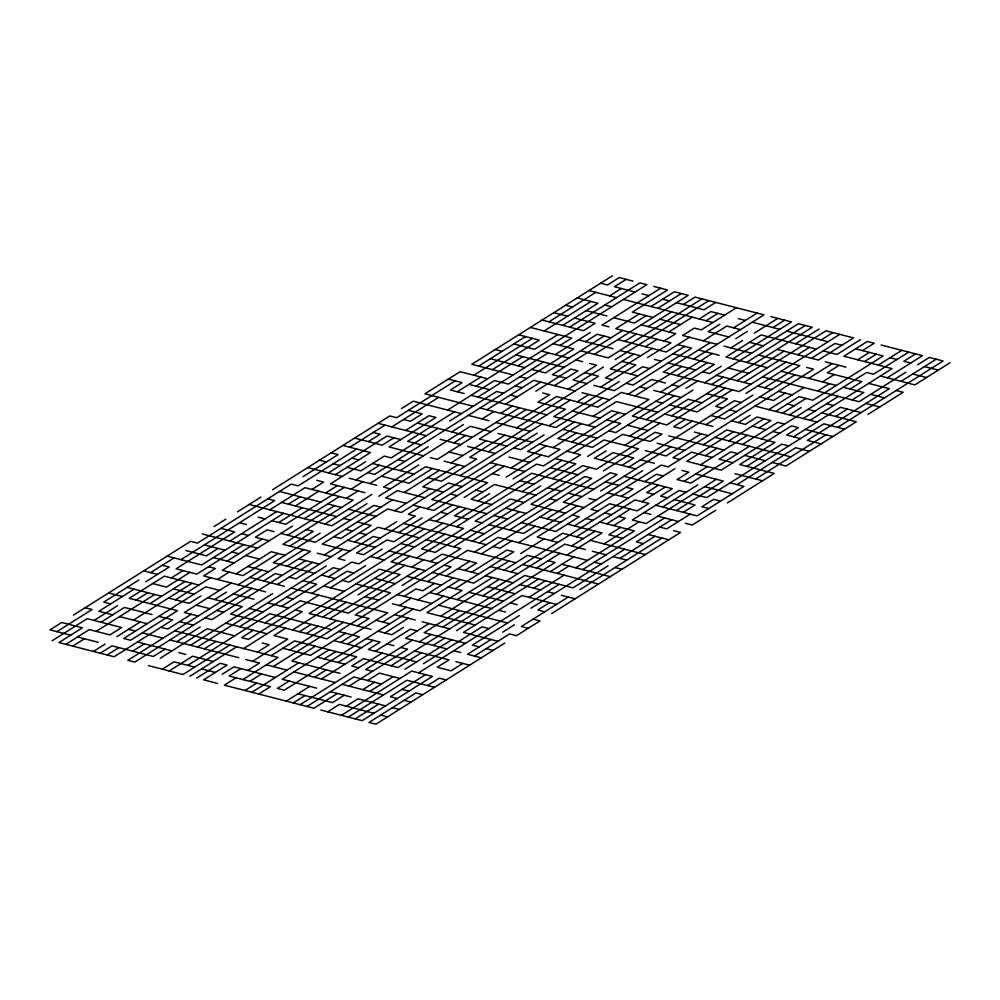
<?xml version="1.0" encoding="UTF-8"?>
<svg xmlns="http://www.w3.org/2000/svg" width="1000" height="1000" viewBox="0 0 1000 1000"><rect width="100%" height="100%" fill="white"/><g stroke="black" fill="none" stroke-linecap="round" stroke-linejoin="round"><path stroke-width="1.5" d="M73.438 615.112L190.6 541.35L197.488 543.125L291.212 484.113L298.113 485.887L356.688 449M214.025 526.587L225.75 519.212M237.463 511.838L260.887 497.088M272.613 489.712L389.775 415.95L396.662 417.725L455.25 380.838M401.488 408.575L413.2 401.188L461.438 413.612M612.388 275.8L471.788 364.312L513.125 374.963M56.887 631.638L92.037 609.513L85.15 607.737M138.9 580L103.75 602.125L110.65 603.9M150.625 572.625L174.05 557.875M302.938 476.737L338.088 454.6L331.188 452.825M349.8 447.225L384.95 425.1M478.675 366.087L525.538 336.575M548.975 321.825L595.837 292.325M52.062 640.788L87.212 618.663L121.662 627.537L109.95 634.913L89.275 629.587L65.85 644.338M134.075 589.15L98.925 611.287L112.713 614.825M145.8 581.775L169.225 567.025L162.338 565.25M180.938 559.65L274.675 500.637L267.787 498.862M368.4 441.625L380.125 434.25L373.225 432.475M391.838 426.875L438.7 397.362M473.85 375.238L532.438 338.35M544.15 330.975L591.013 301.475M626.163 279.35L614.45 286.725L635.112 292.05M94.1 620.438L117.537 605.675M269.85 509.787L305 487.663L353.225 500.087L282.925 544.338L310.487 551.438L287.062 566.188M328.425 472.9L387.013 436.025L400.788 439.575M457.312 391.763L480.737 377.013M492.463 369.637L539.325 340.125L518.65 334.812M562.75 325.375L597.9 303.25L577.238 297.925M609.625 295.875L621.337 288.5M100.988 622.212L124.425 607.45L151.988 614.55M136.137 600.075L147.863 592.7M171.287 577.95L183.012 570.575M218.162 548.45L206.438 555.825L185.775 550.5M229.875 541.062L276.737 511.562M288.45 504.188L300.175 496.812M311.887 489.438L323.6 482.062L316.712 480.288M335.325 474.675L370.462 452.55L342.912 445.45M393.9 437.8L382.188 445.175L354.625 438.075M405.613 430.425L429.05 415.675L435.938 417.45L389.075 446.95L423.525 455.825M475.913 386.163L522.775 356.662M557.925 334.525L534.5 349.288L513.825 343.963M569.65 327.15L639.938 282.9L646.838 284.675L517.95 365.812M72.737 646.112L84.45 638.737M96.163 631.362L154.75 594.475M189.9 572.35L166.462 587.1L152.688 583.55M283.625 513.337L201.612 564.975L167.162 556.1M295.35 505.962L318.775 491.213M365.637 461.7L330.487 483.837L364.95 492.7M447.663 410.062L494.525 380.562L508.3 384.113L543.45 361.987M149.925 603.625L185.075 581.5M243.65 544.612L196.788 574.125L176.112 568.8L234.7 531.912L220.912 528.362M278.8 522.487L302.238 507.738M325.662 492.987L337.388 485.613M454.55 411.838L407.688 441.35L421.463 444.9M477.975 397.088L548.275 352.837M559.987 345.45L571.712 338.075L530.375 327.425M133.375 620.15L191.962 583.275M227.113 561.15L262.262 539.012M344.275 487.375L285.688 524.263L271.913 520.712M355.988 480L379.425 465.25M438 428.375L391.138 457.875L384.25 456.1L360.812 470.85L347.038 467.3M449.725 421L496.587 391.488L503.475 393.263M555.163 354.613L590.312 332.475M660.612 288.225L602.038 325.1L608.925 326.875M93.4 651.438L105.125 644.062M116.838 636.688L140.275 621.925M175.425 599.8L210.562 577.675M292.587 526.038L222.288 570.3L242.95 575.625L278.1 553.488M304.3 518.663L339.45 496.538M351.163 489.15L362.875 481.775M585.487 341.625L597.212 334.25L610.988 337.8M100.3 653.213L112.013 645.837L153.35 656.488L165.062 649.112M217.463 579.45L229.175 572.075M287.75 535.188L334.625 505.688M346.337 498.312L358.05 490.925M369.775 483.55L428.35 446.675M451.788 431.925L463.5 424.538M486.938 409.787L533.8 380.288L575.138 390.938M604.1 336.025L545.513 372.912L531.737 369.363M639.25 313.9L615.812 328.65L670.938 342.85L647.5 357.6M650.962 306.525L674.4 291.775L688.175 295.325L594.45 354.325M107.188 654.987L118.9 647.613M200.912 595.975L189.2 603.35L168.525 598.025M236.062 573.85L271.212 551.712L285 555.262M400.087 470.575L470.387 426.312L491.062 431.637M482.113 418.938L493.825 411.562M505.538 404.188L540.688 382.062M622.7 330.425L552.4 374.688L566.188 378.237M646.137 315.675L634.425 323.05L613.75 317.725M657.85 308.3L681.287 293.55M231.238 583L184.375 612.5L198.15 616.05M289.825 546.112L313.25 531.362L306.363 529.587M324.975 523.987L371.838 494.475M418.7 464.975L383.55 487.1L390.438 488.875M453.85 442.85L465.562 435.475M500.712 413.338L512.425 405.962M535.862 391.213L571.013 369.087L577.9 370.863L554.475 385.613M132.688 651.162L144.4 643.787M191.262 614.275L167.825 629.025L160.938 627.25M214.7 599.525L226.412 592.15M238.125 584.775L261.562 570.025M320.138 533.138L273.275 562.638L314.613 573.288M367.013 503.638L331.863 525.763L249.175 504.462M378.725 496.25L425.588 466.75L487.6 482.725L464.162 497.475M519.325 407.738L437.3 459.375L430.412 457.6M624.763 341.35L636.487 333.975M648.2 326.6L671.637 311.85M683.35 304.475L695.062 297.087L763.962 314.837L693.662 359.1M303.6 549.663L127.85 660.312L134.75 662.087L251.912 588.325M432.475 468.525L409.05 483.275L381.488 476.175M526.213 409.513L479.35 439.025L506.9 446.112M701.95 298.863L608.225 357.875L580.662 350.775M263.625 580.95L275.338 573.562L282.238 575.337M392.5 499.8L322.212 544.062L349.762 551.163M404.225 492.425L439.375 470.3M451.087 462.925L486.238 440.8M521.388 418.663L556.538 396.538L597.875 407.188L621.312 392.438L648.863 399.538L543.425 465.925L536.525 464.15L513.1 478.9M568.25 389.162L603.4 367.025M615.112 359.65L708.85 300.637M176.788 641.725L200.212 626.975M305.663 560.588L211.938 619.6L205.037 617.825M457.975 464.7L422.825 486.825L443.5 492.15M504.837 435.188L469.688 457.325L476.587 459.1L441.438 481.225L427.65 477.675M516.562 427.812L598.575 376.188L584.788 372.638M633.725 354.05L610.288 368.8L637.85 375.9M645.438 346.675L657.15 339.3M668.875 331.925L692.3 317.175M715.738 302.413L704.025 309.8L676.462 302.7M160.238 658.263L207.113 628.75L234.662 635.85M277.4 584.5L312.55 562.362M324.275 554.987L371.138 525.487L357.35 521.938M394.562 510.725L429.712 488.6M488.3 451.725L570.312 400.087M652.325 348.45L605.462 377.962L612.35 379.738M664.05 341.075L675.763 333.7L641.312 324.825M699.188 318.95L710.913 311.575L724.688 315.125M190.562 645.275L272.575 593.65M342.875 549.388L296.012 578.888L289.125 577.112M354.588 542.013L378.025 527.263L419.363 537.913M460.037 475.625L542.05 423.988M577.2 401.863L588.925 394.487M600.638 387.113L635.788 364.975L622 361.425M706.087 320.725L717.8 313.35M162.3 669.188L174.025 661.812L194.688 667.138M197.45 647.05L326.337 565.913M384.913 529.038L396.637 521.663M420.062 506.9L408.35 514.275L415.238 516.05L356.662 552.938L363.55 554.712L386.975 539.963L393.875 541.737L452.45 504.85M537.225 433.137L431.788 499.525L486.9 513.725M548.95 425.763L619.237 381.512M630.962 374.125L642.675 366.75L649.562 368.525M689.538 337.25L666.112 352L617.875 339.575M736.4 307.738L701.263 329.875L694.362 328.1L682.65 335.475L717.1 344.35M169.2 670.962L192.625 656.213L213.3 661.525M204.35 648.825L216.062 641.45M239.5 626.7L333.225 567.688L340.112 569.462M426.95 508.675L497.25 464.425M544.113 434.913L520.688 449.663L513.8 447.887M602.7 398.038L555.837 427.537L480.037 408.013M684.712 346.4L614.412 390.662L593.75 385.337M719.862 324.275L708.15 331.65L728.812 336.975M187.8 665.362L269.812 613.725L331.825 629.7M281.537 606.35L316.688 584.212L302.9 580.662M328.4 576.838L351.825 562.087L358.725 563.862L382.15 549.113M398.7 532.587L422.125 517.825M504.137 466.2L433.85 510.45L413.175 505.125M574.438 421.938L527.575 451.438L548.25 456.763L559.963 449.387L539.288 444.062M703.325 340.8L726.75 326.05L740.537 329.6M229.838 645L182.975 674.513L148.525 665.638M253.275 630.25L241.562 637.625L248.45 639.4L318.75 595.138M264.988 622.875L300.138 600.75L348.375 613.175L418.663 568.913M311.85 593.375L347 571.237L353.9 573.013M511.037 467.975L546.188 445.838M581.337 423.713L557.9 438.462L592.35 447.337L604.062 439.963L638.513 448.837L603.362 470.962M593.05 416.337L616.475 401.587L657.825 412.238M628.2 394.212L651.625 379.45L665.413 383M710.212 342.575L663.35 372.075L739.137 391.6L786 362.1M733.637 327.825L757.075 313.062M189.862 676.287L236.737 646.775M330.462 587.762L365.613 565.638M377.325 558.263L424.188 528.763M435.913 521.375L459.338 506.625M506.213 477.125L541.35 454.988M553.075 447.612L576.5 432.863M588.225 425.487L611.65 410.737L625.438 414.288M635.087 395.988L681.95 366.475M196.762 678.062L220.188 663.3L227.075 665.075L203.65 679.837L217.425 683.388M243.625 648.55L302.2 611.675L295.312 609.9M442.8 523.15L349.075 582.163L342.175 580.388M466.238 508.4L454.513 515.775L468.3 519.325M477.95 501.025L489.663 493.65M571.675 442.013L618.55 412.512M677.125 375.625L712.275 353.5M735.713 338.75L747.425 331.375M285.663 628.2L273.95 635.575L287.725 639.125L252.575 661.25M660.588 392.15L707.45 362.65M730.875 347.9L742.6 340.525M754.312 333.15L777.75 318.387M222.25 674.237L233.975 666.85L275.312 677.5M257.4 652.1L269.125 644.725L262.225 642.95M292.55 629.975L409.712 556.213M444.862 534.075L421.425 548.837L435.213 552.388L540.662 486M456.575 526.7L562.025 460.312M573.737 452.938L620.612 423.438L606.825 419.888M772.925 327.537L784.638 320.163M240.863 668.625L229.137 676.012L270.487 686.65L258.762 694.038M299.438 631.75L311.163 624.375M322.875 617L346.312 602.238M358.025 594.862L404.888 565.363M416.6 557.987L463.475 528.475L429.025 519.6M522.05 491.6L580.638 454.712L566.85 451.163M674.362 395.7L615.788 432.587L608.888 430.812M686.075 388.325L697.8 380.95M721.225 366.2L709.513 373.575L702.625 371.8M732.95 358.825L791.525 321.938L770.863 316.613M236.038 677.788L224.312 685.163L313.888 708.225L337.325 693.475M247.75 670.4L259.462 663.025L245.688 659.475M271.188 655.65L294.613 640.9L356.625 656.875L321.475 679M306.337 633.525L318.05 626.15M329.762 618.775L400.062 574.513L379.387 569.188L309.1 613.45L371.1 629.425M411.775 567.137L423.5 559.763M552.375 478.625L575.812 463.862L555.138 458.537M587.525 456.488L622.675 434.363L650.238 441.463L661.95 434.087L655.062 432.312L596.475 469.188L582.7 465.637L453.812 546.788M646.1 419.613L692.975 390.1M704.688 382.725L798.413 323.713L812.2 327.262L671.6 415.788M242.925 679.562L278.075 657.425L174.725 630.8M289.788 650.05L336.65 620.55M430.387 561.538L442.1 554.163L476.55 563.038L464.837 570.413M606.125 450.887L594.412 458.263L635.75 468.913M629.562 436.138L688.15 399.25L701.925 402.8M711.575 384.5L723.288 377.125M746.725 362.375L805.312 325.487M249.812 681.338L261.525 673.95M273.25 666.575L343.55 622.325M402.125 585.438L460.712 548.562L426.262 539.688M472.425 541.175L519.288 511.675M589.587 467.413L531 504.3L565.462 513.175M601.3 460.037L613.025 452.663L633.688 457.987L621.975 465.363M624.738 445.288L659.887 423.162M244.988 690.487L256.7 683.1M315.287 646.225L291.85 660.975L340.087 673.4M479.312 542.95L584.763 476.562L591.65 478.338L509.637 529.975M725.362 388.05L666.775 424.938L632.325 416.062L714.338 364.425L673 353.775M737.075 380.675L783.938 351.175M795.65 343.787L819.087 329.038M251.875 692.262L298.738 662.75M345.613 633.25L310.462 655.375L282.9 648.275M357.325 625.875L369.038 618.488L355.262 614.95L390.412 592.812L355.962 583.938M404.188 596.362L415.913 588.987L422.8 590.763L434.513 583.387M427.625 581.613L451.05 566.862L444.162 565.087M474.487 552.112L497.925 537.35L587.487 560.425M685.387 419.338L673.662 426.712L680.55 428.488L692.275 421.112M732.25 389.825L697.1 411.95L669.538 404.862M743.962 382.45L825.975 330.812L853.538 337.912L818.388 360.05L777.05 349.4M329.062 649.775L282.2 679.275L316.65 688.15M340.788 642.4L387.65 612.888L291.188 588.05M399.363 605.513L411.075 598.138M446.225 576.013L469.663 561.263M481.375 553.888L551.675 509.625M797.712 354.725L809.438 347.337M821.15 339.963L832.862 332.587M289.088 681.05L277.375 688.425L284.262 690.2L413.15 609.062M324.237 658.925L335.95 651.55M347.675 644.175L359.387 636.8L338.713 631.475M382.825 622.038L406.25 607.288M417.975 599.913L453.125 577.788M511.7 540.9L499.988 548.275L493.1 546.5M535.138 526.15L523.413 533.525L488.963 524.65M546.85 518.775L617.15 474.513L610.262 472.738L563.387 502.25L584.062 507.575M628.862 467.137L734.312 400.75L741.2 402.525M746.025 393.375L839.762 334.363M436.575 594.312L460.012 579.562M471.725 572.188L506.875 550.05L513.763 551.825L455.188 588.713M518.587 542.675L577.175 505.8M600.6 491.05L670.9 446.788M706.05 424.663L752.913 395.15M764.638 387.775L799.788 365.65L758.438 355M811.5 358.275L834.938 343.512L841.825 345.288M314.587 677.225L326.3 669.85M338.025 662.475L373.175 640.35M384.888 632.975L408.312 618.212M443.462 596.087L420.037 610.837L392.475 603.737M642.65 470.688L537.2 537.075L557.863 542.4M701.225 433.812L666.075 455.938L645.413 450.613M794.963 374.8L724.663 419.05L710.875 415.5M286.325 701.137L309.762 686.375M403.488 627.362L391.775 634.75L378 631.2M508.938 560.975L473.787 583.112L432.45 572.463M520.65 553.6L544.087 538.85M860.425 339.688L837 354.438L823.213 350.887M293.225 702.913L304.938 695.525M375.238 651.275L410.387 629.138L417.275 630.913M457.25 599.637L492.4 577.513M504.113 570.138L527.55 555.375L541.325 558.925M550.975 540.625L562.7 533.25L583.362 538.575M574.412 525.875L609.562 503.75L637.125 510.85L648.838 503.462L635.05 499.913L576.475 536.8M621.275 496.362L632.987 488.988L626.1 487.212M644.712 481.613L656.425 474.237L663.312 476.012M703.288 444.738L726.725 429.975L774.95 442.4L739.8 464.538L774.25 473.413L727.387 502.912M738.438 422.6L750.15 415.225M785.3 393.1L773.587 400.475L759.812 396.925M808.737 378.35L832.175 363.6M300.113 704.675L382.125 653.05M428.988 623.538L405.55 638.3L446.9 648.938M440.7 616.163L499.288 579.288M511 571.912L675.025 468.638M733.612 431.75L686.75 461.262L721.2 470.138L791.5 425.875L798.388 427.65L786.675 435.025L800.45 438.575M768.763 409.625L803.913 387.5M839.062 365.363L827.337 372.75L861.8 381.625L850.075 389M862.487 350.613L874.212 343.237L867.312 341.463L843.888 356.213L892.113 368.638L810.1 420.275M307 706.45L353.862 676.95L381.425 684.05M412.45 640.075L365.575 669.575L372.475 671.35M459.312 610.562L424.162 632.688L465.5 643.337M482.75 595.812L564.763 544.175L585.425 549.5M658.487 485.163L646.775 492.537L653.662 494.312M705.35 455.662L717.075 448.288M728.787 440.913L763.938 418.775M775.65 411.4L799.087 396.65L812.862 400.2L883.162 355.938L855.6 348.837M822.513 381.9L834.237 374.525M857.663 359.762L869.388 352.388M349.038 686.1L407.625 649.225L400.725 647.45M419.338 641.838L431.05 634.462M442.775 627.087L524.788 575.462L573.013 587.875L608.162 565.75M536.5 568.075L559.938 553.325M571.65 545.95L595.075 531.2M606.8 523.825L630.225 509.075M641.95 501.688L665.375 486.938M700.525 464.812L747.387 435.3M759.112 427.925L770.825 420.55L757.05 417L745.325 424.375L731.55 420.825M782.537 413.175L805.975 398.425M817.688 391.05L829.412 383.675M864.55 361.538L876.275 354.162M344.212 695.25L332.5 702.625L298.05 693.75M367.65 680.5L379.363 673.125L400.037 678.45M391.075 665.75L555.1 562.475L548.212 560.7M566.825 555.1L601.975 532.975L567.525 524.1M613.688 525.6L625.4 518.225L618.513 516.45M683.988 481.337L707.412 466.587M742.562 444.462L777.712 422.325L784.6 424.1M789.438 414.95L801.15 407.575M327.675 711.775L339.387 704.4L373.837 713.275M362.812 689.65L374.538 682.275M421.4 652.775L397.962 667.525L363.512 658.65L351.8 666.025L358.688 667.8M433.113 645.387L444.837 638.013M456.55 630.638L538.562 579M550.275 571.625L573.713 556.875M620.575 527.375L608.862 534.75L622.638 538.3M749.463 446.238L690.875 483.113L677.1 479.562L688.812 472.188L681.925 470.412M761.175 438.85L866.625 372.463L873.512 374.237L908.662 352.113M878.337 365.087L901.775 350.337M346.275 706.175L357.987 698.8L385.55 705.9M369.712 691.425L393.137 676.675M404.862 669.3L451.725 639.788M533.737 588.162L545.45 580.775M557.175 573.4L568.888 566.025M604.038 543.9L639.188 521.775M662.613 507.013L697.763 484.888M803.213 418.5L838.363 396.375M341.45 715.325L411.75 671.075L432.413 676.4L362.125 720.65L320.775 710M423.462 663.7L482.05 626.812L488.938 628.587M528.913 597.312L564.062 575.175M575.775 567.8L634.362 530.925L599.913 522.05M716.375 479.288L646.075 523.55L632.3 520L679.163 490.487L686.05 492.262M915.55 353.888L903.838 361.262L910.725 363.038M348.338 717.1L406.925 680.225L434.487 687.325M418.638 672.85L559.237 584.325M582.663 569.575L664.675 517.938M676.4 510.562L723.263 481.062L695.7 473.963M746.7 466.312L781.838 444.175L788.737 445.95M793.562 436.8L840.425 407.3L861.1 412.625M852.138 399.925L863.863 392.55L843.188 387.225M887.288 377.788L922.438 355.662L881.1 345.012M355.225 718.875L378.663 704.125M425.525 674.625L390.375 696.75L397.275 698.525M519.263 615.612L472.388 645.113L479.288 646.888M530.975 608.237L624.7 549.225M671.575 519.712L636.425 541.85L643.312 543.625M683.288 512.337L695 504.963L674.338 499.637M835.6 416.45L847.312 409.075M905.9 372.188L859.038 401.7L762.575 376.85M917.613 364.812L929.325 357.438L943.112 360.988L837.663 427.375M491 639.513L467.562 654.262L481.35 657.812M502.713 632.137L514.438 624.763M549.587 602.638L537.863 610.013L544.75 611.788M619.875 558.375L655.025 536.25M690.175 514.113L666.75 528.875L659.85 527.1M737.038 484.613L795.625 447.725L809.4 451.275M901.075 381.337L936.225 359.212M427.587 685.55L439.312 678.175L446.2 679.95M462.738 663.425L451.025 670.8L437.25 667.25L448.963 659.875L414.513 651M474.462 656.038L509.6 633.913L516.5 635.688L539.925 620.938L533.038 619.163M568.188 597.038L521.325 626.538L528.212 628.312M579.9 589.65L661.912 538.025M755.65 479.012L825.95 434.75M504.775 643.062L375.9 724.2L369.012 722.425L415.875 692.925L422.762 694.7M551.65 613.562L680.525 532.425L673.637 530.65M715.675 510.288L692.237 525.037L685.35 523.263M867.987 414.4L903.138 392.262L896.25 390.487M950 362.762L914.85 384.888L880.4 376.012M633.05 281.125L619.275 277.575L607.562 284.95L600.662 283.175M653.725 286.45L667.5 290L632.35 312.125L653.025 317.45M642.013 293.825L648.9 295.6M662.675 299.15L669.562 300.925M738.475 318.663L745.362 320.438M752.25 322.212L779.812 329.312M786.7 331.087L828.037 341.737M890.05 357.713L896.938 359.487M924.5 366.587L938.288 370.138M588.95 290.55L616.512 297.65M623.4 299.425L712.975 322.5M816.325 349.113L761.2 334.925L726.05 357.05L767.4 367.7M912.788 373.963L926.562 377.512M604.8 305.025L611.688 306.8M659.912 319.225L680.588 324.55M749.488 342.3L763.263 345.85M825.275 361.825L845.95 367.137M565.513 305.3L572.413 307.075M586.188 310.625L606.862 315.95M723.988 346.125L751.55 353.225M806.675 367.425L813.562 369.2L672.962 457.713L679.862 459.487M868.688 383.4L889.35 388.713L807.337 440.35L821.125 443.9M553.8 312.675L567.587 316.225M574.475 318L595.138 323.325L583.425 330.7L542.087 320.05M677.825 344.625L691.6 348.175L633.025 385.05L626.138 383.275M698.5 349.95L719.163 355.275M781.175 371.25L836.3 385.45M870.75 394.325L884.525 397.875M728.125 367.975L748.787 373.3M865.925 403.475L879.7 407.025M578.6 339.85L613.05 348.725M619.938 350.5L640.612 355.825M654.388 359.375L661.287 361.15M668.175 362.925L695.738 370.025M716.4 375.35L750.85 384.225M757.738 386L771.525 389.55M778.413 391.325L792.2 394.875M826.65 403.75L833.538 405.525M553.1 343.675L573.775 349L374.6 474.4L367.7 472.625M787.362 404.025L794.262 405.8M808.037 409.35L814.925 411.125M821.825 412.9L856.275 421.775L785.975 466.037L772.188 462.488M541.388 351.062L568.95 358.162M575.837 359.925L582.725 361.7M589.612 363.475L596.512 365.25L573.075 380.012L586.85 383.562M672.3 384.775L679.188 386.55M706.75 393.65L727.425 398.975L715.7 406.35L722.6 408.125M754.987 406.075L816.988 422.05M844.55 429.15L823.888 423.825L706.725 497.587L692.938 494.038M495.225 349.562L502.113 351.337M515.887 354.888L564.125 367.312M639.913 386.825L646.8 388.6M653.688 390.375L681.25 397.475M729.488 409.9L736.375 411.675M805.275 429.425L832.837 436.525M490.4 358.713L524.85 367.587M655.763 401.312L662.65 403.088M752.225 426.15L766 429.7M772.887 431.475L779.775 433.25M520.013 376.737L526.912 378.512M582.025 392.713L609.587 399.812M664.712 414.012L712.938 426.438M487.638 378.787L460.075 371.688L424.925 393.812L473.15 406.238M515.188 385.887L522.087 387.663M542.75 392.987L549.637 394.762L537.925 402.137L565.487 409.237L553.775 416.613L595.112 427.262M694.338 432.038L708.112 435.588M715 437.362L790.8 456.875M448.35 379.062L462.137 382.612L450.412 389.988L464.2 393.537M469.025 384.387L489.7 389.712M510.363 395.037L517.25 396.812M572.375 411.012L599.938 418.113M627.5 425.213L648.175 430.538M668.838 435.863L723.962 450.062M737.738 453.612L730.85 451.838L719.137 459.212L732.913 462.762M744.625 455.387L765.3 460.712M471.087 395.312L546.875 414.837M657.125 443.237L684.688 450.337M712.25 457.438L691.575 452.113L668.138 466.863L661.25 465.087L590.95 509.35L597.837 511.125M562.725 429.312L597.175 438.188M734.975 473.688L762.537 480.788M468.325 415.387L489 420.712M495.887 422.488L530.337 431.362M640.575 459.762L654.362 463.312M730.15 482.837L743.938 486.388L697.062 515.887L655.725 505.238M408.375 410.35L422.163 413.9L410.438 421.275L403.55 419.5M497.95 433.413L532.4 442.287M704.65 486.662L732.212 493.762M417.337 423.05L472.45 437.25M624.038 476.287L672.275 488.713L660.55 496.087L667.438 497.863M720.5 501.138L713.612 499.363L701.888 506.737L708.787 508.512M378.062 423.325L426.287 435.75M440.062 439.3L460.737 444.625M467.625 446.4L495.188 453.5M508.975 457.05L529.637 462.375M550.312 467.7L577.875 474.787M605.438 481.887L619.212 485.438M449.025 452L462.8 455.55M490.363 462.65L524.812 471.525M593.713 489.275L531.7 473.3L391.112 561.812L425.562 570.688M607.5 492.812L628.162 498.137M444.2 461.15L464.862 466.475M492.425 473.575L499.312 475.35M519.987 480.675L533.763 484.225M547.55 487.775L561.325 491.325M568.212 493.1L582 496.65M588.888 498.425L595.775 500.2M644.013 512.625L650.9 514.388M657.788 516.163L678.462 521.487M398.025 459.65L404.925 461.425M535.837 495.15L494.487 484.5L471.062 499.25L491.725 504.575M549.612 498.7L556.5 500.475M604.738 512.9L611.625 514.675M351.863 458.15L358.75 459.925M372.537 463.475L413.875 474.125M462.1 486.55L448.325 483L401.463 512.5L387.675 508.95L340.812 538.462L333.925 536.688M475.887 490.1L482.775 491.875M524.113 502.525L510.337 498.975L475.188 521.1L482.075 522.875M572.35 514.95L579.237 516.725L555.8 531.475L521.35 522.6M586.125 518.5L593.013 520.275M648.138 534.475L668.812 539.8M319.475 460.2L326.362 461.975M333.25 463.75L340.15 465.525M450.387 493.925L457.275 495.7M505.513 508.125L526.175 513.45M539.963 517L560.625 522.325M307.762 467.575L342.212 476.45M349.1 478.225L376.662 485.325M424.888 497.75L397.325 490.65L385.613 498.025L406.287 503.35M493.787 515.5L507.575 519.05M590.25 540.35L645.375 554.55M440.737 512.225L447.625 514M592.312 551.275L606.1 554.825M612.987 556.6L626.775 560.15M380.788 507.188L373.9 505.412L315.312 542.288L280.863 533.413M470.363 530.25L484.137 533.8M594.388 562.2L601.275 563.975M615.05 567.525L621.938 569.3M279.5 491.488L320.838 502.137M327.725 503.913L341.512 507.463M348.4 509.237L375.962 516.337M403.525 523.438L486.2 544.725M562 564.25L610.225 576.675M281.562 502.413L336.688 516.613M343.575 518.387L350.462 520.163M515.825 562.75L467.6 550.337L327 638.85L230.538 614L242.262 606.625L207.8 597.75M522.725 564.525L598.513 584.05M345.637 529.312L352.525 531.087M359.425 532.863L366.312 534.637M380.087 538.188L373.2 536.413L338.05 558.538L344.938 560.312M400.763 543.513L414.538 547.062M490.337 566.587L517.888 573.688M258.137 517.163L265.025 518.938M347.7 540.237L375.262 547.337M389.05 550.887L437.275 563.312M457.95 568.638L478.612 573.962M485.5 575.737L513.062 582.837M519.963 584.612L540.625 589.938M547.513 591.712L554.412 593.488M561.3 595.262L575.075 598.812M239.525 522.762L246.412 524.538M273.975 531.638L267.087 529.862L255.375 537.238L269.15 540.788M370.438 556.487L384.212 560.037M487.575 586.663L515.125 593.763M556.475 604.412L522.025 595.538L463.438 632.413L497.887 641.287M241.588 533.688L248.475 535.462M317.375 553.212L331.163 556.763M406.95 576.287L441.4 585.163M448.288 586.938L462.075 590.487L426.925 612.612L475.15 625.037M468.963 592.263L503.413 601.138M510.3 602.913L517.2 604.688M202.312 533.962L257.438 548.162M298.775 558.812L319.45 564.138M374.562 578.337L395.238 583.663M429.688 592.537L491.7 608.513M498.587 610.288L505.475 612.062M204.375 544.9L225.05 550.212M231.938 551.987L238.825 553.763M245.712 555.538L259.5 559.087M321.512 575.062L335.288 578.612M397.3 594.587L431.75 603.462M438.638 605.237L507.537 622.987M213.325 557.6L234 562.925M247.775 566.475L268.45 571.8M323.575 585.988L344.237 591.312M364.913 596.638L378.688 600.188M208.5 566.75L215.4 568.525L203.675 575.9L265.688 591.875M249.85 577.4L284.3 586.275M394.538 614.663L415.213 619.987M422.1 621.763L449.663 628.862M286.363 597.2L293.25 598.975M375.938 620.262L389.712 623.812M486.175 648.662L493.062 650.438M143.725 570.85L157.513 574.4M198.85 585.05L164.4 576.175L129.25 598.3L177.488 610.725L130.612 640.238L123.725 638.462L205.738 586.825L219.525 590.375M233.3 593.925L253.975 599.25M267.75 602.8L288.425 608.125M453.787 650.713L460.675 652.487M173.35 588.875L194.025 594.2M249.15 608.4L262.925 611.95M366.275 638.575L380.062 642.125L368.338 649.5L416.575 661.925M386.95 643.9L393.837 645.675M455.85 661.65L469.625 665.188M127.188 587.375L161.637 596.25M196.088 605.125L209.875 608.675M216.762 610.45L223.65 612.225M333.888 640.625L361.45 647.725M108.588 592.975L122.362 596.525M225.712 623.15L267.05 633.8M158.875 616.325L172.662 619.875L114.075 656.762L58.95 642.562L82.387 627.812L61.712 622.487L50 629.862L70.675 635.188M179.55 621.65L193.325 625.2M317.35 657.15L344.913 664.25M119.6 616.6L147.162 623.7M402.1 689.375L408.988 691.15M128.55 629.312L135.45 631.087M142.338 632.863L163 638.175M169.9 639.95L238.8 657.7M266.363 664.8L287.025 670.125M293.913 671.9L335.262 682.55M342.15 684.325L383.488 694.975M404.162 700.3L411.05 702.075M137.513 642.013L171.962 650.888M178.85 652.663L185.738 654.438M330.438 691.7L351.1 697.025M392.438 707.675L399.338 709.45M77.562 636.962L98.225 642.288M201.588 668.913L215.362 672.463M380.725 715.05L387.612 716.825"/></g></svg>
